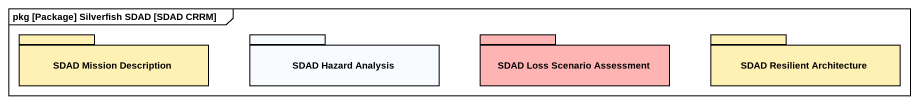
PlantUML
@startuml
mainframe pkg [Package] Silverfish SDAD [SDAD CRRM]
package "SDAD Mission Description" as SDAD_Mission_Description #FFF0B4 {
}
package "SDAD Hazard Analysis" as SDAD_Hazard_Analysis {
}
package "SDAD Loss Scenario Assessment" as SDAD_Loss_Scenario #FFB4B4 {
}
package "SDAD Resilient Architecture" as SDAD_Resilient_Architecture #FFF0B4 {
}
@enduml
